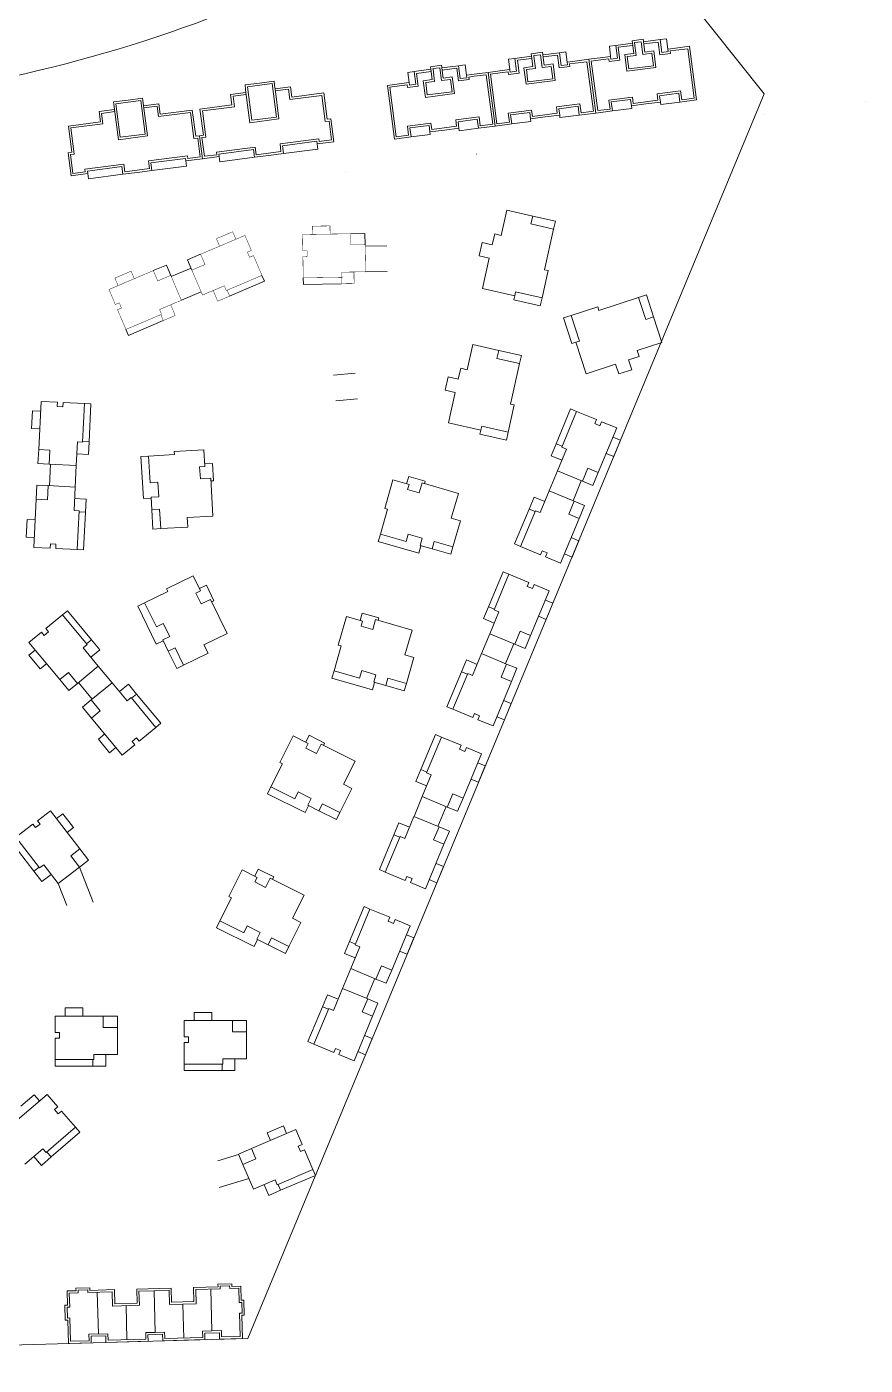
# Model space of a CAD drawing. Extents: x 110900 to 173900, y 7197 to 51694.
# Drawn here: x 122158 to 124106, y 10209 to 13322 of the extents above; entities that cross this region are included whole.
import ezdxf

# ---------------------------------------------------------------- set-up
doc = ezdxf.new("R2010")
doc.units = 0
doc.header["$LTSCALE"] = 1000
doc.header["$MEASUREMENT"] = 0
doc.layers.add('140', color=2, linetype='Continuous', lineweight=5)
doc.layers.add('DingDianTu', color=5, linetype='Continuous', lineweight=0)

# ---------------------------------------------------------------- blocks, each defined once
blk = doc.blocks.new('dafasfd')
at = {"layer": 'DingDianTu', "color": 7, "const_width": 100}
blk.add_lwpolyline([(36368038, 16363912), (36368954, 16361479), (36372042, 16362641), (36374261, 16356745), (36369114, 16354807), (36369537, 16353684), (36361113, 16350514), (36359352, 16355194), (36360288, 16355546), (36359830, 16356763), (36358894, 16356410), (36357556, 16359967)], close=True, dxfattribs=at)
for points in [[(36363546, 16362221), (36362876, 16363999), (36359039, 16362555), (36359708, 16360777)], [(36371734, 16355794), (36372686, 16353267), (36369878, 16352210), (36369350, 16353614)]]:
    blk.add_lwpolyline(points, dxfattribs=at)
at = {"layer": 'DingDianTu', "color": 7}
for points in [[(36368038, 16363912), (36371127, 16365074), (36372042, 16362641)], [(36369878, 16352210), (36361642, 16349110), (36361113, 16350514)]]:
    blk.add_lwpolyline(points, dxfattribs=at)
blk = doc.blocks.new('*E115')
at = {"layer": 'DingDianTu', "color": 7, "xscale": 0.001000002024510444, "yscale": 0.001000000163912773, "zscale": 0.001, "rotation": 339.3761177849276}
blk.add_blockref('dafasfd', (22613, -20413), dxfattribs=at)
blk = doc.blocks.new('*E114')
at = {"layer": 'DingDianTu', "color": 7, "xscale": 0.001000002024510444, "yscale": 0.001000000163912773, "zscale": 0.001, "rotation": 339.3761177849276}
blk.add_blockref('dafasfd', (22613, -20413), dxfattribs=at)
blk = doc.blocks.new('*E113')
at = {"layer": 'DingDianTu', "color": 7, "xscale": 0.001000002024510444, "yscale": 0.001000000163912773, "zscale": 0.001, "rotation": 339.3761177849276}
blk.add_blockref('dafasfd', (22613, -20413), dxfattribs=at)
blk = doc.blocks.new('*E112')
at = {"layer": 'DingDianTu', "color": 7, "xscale": 0.001000002024510444, "yscale": 0.001000000163912773, "zscale": 0.001, "rotation": 339.3761177849276}
blk.add_blockref('dafasfd', (22613, -20413), dxfattribs=at)
blk = doc.blocks.new('*E111')
at = {"layer": 'DingDianTu', "color": 7, "xscale": 0.001000002024510444, "yscale": 0.001000000163912773, "zscale": 0.001, "rotation": 339.3761177849276}
blk.add_blockref('dafasfd', (22612.58, -20413.34), dxfattribs=at)
blk = doc.blocks.new('*E110')
at = {"layer": 'DingDianTu', "color": 7, "xscale": 0.001000002024510444, "yscale": 0.001000000163912773, "zscale": 0.001, "rotation": 339.3761177849276}
blk.add_blockref('dafasfd', (22612.58, -20413.34), dxfattribs=at)
blk = doc.blocks.new('*E109')
at = {"layer": 'DingDianTu', "color": 7, "xscale": 0.001000002024510444, "yscale": 0.001000000163912773, "zscale": 0.001, "rotation": 339.3761177849276}
blk.add_blockref('dafasfd', (22612.58, -20413.34), dxfattribs=at)

msp = doc.modelspace()

# ---------------------------------------------------------------- linework, layer by layer
at = {"layer": '140', "color": 7}
for p, q in [((123871.2, 13165.6), (123381.9, 13780.3)), ((123589.7, 13292.7), (123563.9, 13289.4)), ((123590.5, 13286.8), (123589.7, 13292.7)), ((123593.6, 13263), (123589.7, 13292.7)), ((123629.2, 13291.8), (123590.5, 13286.8)), ((123644, 13293.7), (123629.2, 13291.8)), ((123633, 13262), (123629.2, 13291.8)), ((123647.1, 13269.9), (123644, 13293.7)), ((123355.7, 13262.4), (123329.9, 13259)), ((123356.4, 13256.4), (123355.7, 13262.4)), ((123359.5, 13232.6), (123355.7, 13262.4)), ((123395.1, 13261.4), (123356.4, 13256.4)), ((123410, 13263.4), (123395.1, 13261.4)), ((123399, 13231.7), (123395.1, 13261.4)), ((123413.1, 13239.6), (123410, 13263.4)), ((123511.2, 13276.5), (123526, 13278.4)), ((123514.2, 13252.7), (123511.2, 13276.5)), ((123564.7, 13283.4), (123526, 13278.4)), ((123526, 13278.4), (123529.9, 13248.7)), ((123565.3, 13278.5), (123531.6, 13274.1)), ((123531.6, 13274.1), (123535.5, 13244.3)), ((123563.9, 13289.4), (123564.7, 13283.4)), ((123564.7, 13283.4), (123567.8, 13259.6)), ((123585.4, 13287.1), (123569.5, 13285.1)), ((123569.5, 13285.1), (123569.7, 13284.1)), ((123569.7, 13284.1), (123573.4, 13255.3)), ((123589.3, 13257.4), (123585.4, 13287.1)), ((123610.1, 13260.1), (123589.3, 13257.4)), ((123624.8, 13286.2), (123591.1, 13281.8)), ((123614.4, 13265.7), (123593.6, 13263)), ((123613.8, 13231.3), (123610.1, 13260.1)), ((123619.4, 13227), (123614.4, 13265.7)), ((123628.7, 13256.4), (123624.8, 13286.2)), ((123647.9, 13263.9), (123633, 13262)), ((123665, 13272.2), (123647.1, 13269.9)), ((123647.1, 13269.9), (123647.9, 13263.9)), ((123665.6, 13267.2), (123652.7, 13265.6)), ((123652.7, 13265.6), (123653.5, 13259.6)), ((123697.7, 13276.4), (123665, 13272.2)), ((123693.4, 13270.8), (123665.6, 13267.2)), ((123708.3, 13155.8), (123693.4, 13270.8)), ((123713.9, 13151.5), (123697.7, 13276.4)), ((123121.6, 13232.1), (123095.8, 13228.7)), ((123095.8, 13228.7), (123096.6, 13222.8)), ((123122.4, 13226.1), (123121.6, 13232.1)), ((123125.5, 13202.3), (123121.6, 13232.1)), ((123161.1, 13231.1), (123122.4, 13226.1)), ((123176, 13233), (123161.1, 13231.1)), ((123164.9, 13201.4), (123161.1, 13231.1)), ((123179, 13209.2), (123176, 13233)), ((123277.1, 13246.2), (123292, 13248.1)), ((123280.2, 13222.4), (123277.1, 13246.2)), ((123330.7, 13253.1), (123292, 13248.1)), ((123292, 13248.1), (123295.8, 13218.3)), ((123331.3, 13248.1), (123297.6, 13243.8)), ((123297.6, 13243.8), (123301.4, 13214)), ((123333.7, 13229.3), (123312.9, 13226.6)), ((123329.9, 13259), (123330.7, 13253.1)), ((123330.7, 13253.1), (123333.7, 13229.3)), ((123351.4, 13256.8), (123335.5, 13254.7)), ((123335.5, 13254.7), (123335.6, 13253.7)), ((123335.6, 13253.7), (123339.3, 13225)), ((123355.2, 13227), (123351.4, 13256.8)), ((123376, 13229.7), (123355.2, 13227)), ((123390.8, 13255.8), (123357.1, 13251.5)), ((123380.4, 13235.3), (123359.5, 13232.6)), ((123379.8, 13201), (123376, 13229.7)), ((123385.4, 13196.7), (123380.4, 13235.3)), ((123394.7, 13226.1), (123390.8, 13255.8)), ((123419.5, 13229.3), (123394.7, 13226.1)), ((123413.9, 13233.6), (123399, 13231.7)), ((123430.9, 13241.9), (123413.1, 13239.6)), ((123413.1, 13239.6), (123413.9, 13233.6)), ((123431.6, 13236.9), (123418.7, 13235.3)), ((123418.7, 13235.3), (123419.5, 13229.3)), ((123463.7, 13246.1), (123430.9, 13241.9)), ((123459.3, 13240.5), (123431.6, 13236.9)), ((123474.2, 13125.5), (123459.3, 13240.5)), ((123496.4, 13250.4), (123463.7, 13246.1)), ((123479.8, 13121.2), (123463.7, 13246.1)), ((123463.7, 13246.1), (123479.8, 13121.2)), ((123497, 13245.4), (123469.3, 13241.8)), ((123469.3, 13241.8), (123484.2, 13126.8)), ((123514.2, 13252.7), (123496.4, 13250.4)), ((123509.9, 13247.1), (123497, 13245.4)), ((123510.7, 13241.1), (123509.9, 13247.1)), ((123535.5, 13244.3), (123510.7, 13241.1)), ((123515, 13246.7), (123514.2, 13252.7)), ((123529.9, 13248.7), (123515, 13246.7)), ((123567.8, 13259.6), (123547, 13256.9)), ((123547, 13256.9), (123552, 13218.2)), ((123573.4, 13255.3), (123552.6, 13252.6)), ((123552.6, 13252.6), (123556.3, 13223.8)), ((123556.3, 13223.8), (123613.8, 13231.3)), ((123653.5, 13259.6), (123628.7, 13256.4)), ((123043.1, 13215.8), (123057.9, 13217.8)), ((123046.1, 13192), (123043.1, 13215.8)), ((123096.6, 13222.8), (123057.9, 13217.8)), ((123057.9, 13217.8), (123061.8, 13188)), ((123097.3, 13217.8), (123063.5, 13213.4)), ((123063.5, 13213.4), (123067.4, 13183.7)), ((123099.7, 13199), (123078.9, 13196.3)), ((123096.6, 13222.8), (123099.7, 13199)), ((123117.3, 13226.5), (123101.4, 13224.4)), ((123101.4, 13224.4), (123101.6, 13223.4)), ((123101.6, 13223.4), (123105.3, 13194.7)), ((123121.2, 13196.7), (123117.3, 13226.5)), ((123142, 13199.4), (123121.2, 13196.7)), ((123156.8, 13225.5), (123123, 13221.2)), ((123146.3, 13205), (123125.5, 13202.3)), ((123145.7, 13170.6), (123142, 13199.4)), ((123151.3, 13166.3), (123146.3, 13205)), ((123160.6, 13195.8), (123156.8, 13225.5)), ((123185.4, 13199), (123160.6, 13195.8)), ((123179.8, 13203.3), (123164.9, 13201.4)), ((123196.9, 13211.6), (123179, 13209.2)), ((123179, 13209.2), (123179.8, 13203.3)), ((123197.5, 13206.6), (123184.6, 13204.9)), ((123184.6, 13204.9), (123185.4, 13199)), ((123229.6, 13215.8), (123196.9, 13211.6)), ((123225.3, 13210.2), (123197.5, 13206.6)), ((123240.2, 13095.2), (123225.3, 13210.2)), ((123262.3, 13220), (123229.6, 13215.8)), ((123245.8, 13090.8), (123229.6, 13215.8)), ((123229.6, 13215.8), (123245.8, 13090.8)), ((123263, 13215.1), (123235.2, 13211.5)), ((123235.2, 13211.5), (123250.1, 13096.4)), ((123280.2, 13222.4), (123262.3, 13220)), ((123275.9, 13216.8), (123263, 13215.1)), ((123276.6, 13210.8), (123275.9, 13216.8)), ((123301.4, 13214), (123276.6, 13210.8)), ((123281, 13216.4), (123280.2, 13222.4)), ((123295.8, 13218.3), (123281, 13216.4)), ((123312.9, 13226.6), (123317.9, 13187.9)), ((123339.3, 13225), (123318.5, 13222.3)), ((123318.5, 13222.3), (123322.2, 13193.5)), ((123322.2, 13193.5), (123379.8, 13201)), ((123552, 13218.2), (123619.4, 13227)), ((122667, 13168.9), (122631.3, 13164.3)), ((122698.4, 13190.8), (122664.7, 13186.5)), ((122664.7, 13186.5), (122666, 13176.1)), ((122666, 13176.1), (122667, 13168.9)), ((122667, 13168.9), (122676.1, 13098.7)), ((122699.1, 13185.9), (122670.3, 13182.2)), ((122670.3, 13182.2), (122680.4, 13104.3)), ((122698.4, 13190.8), (122732.1, 13195.2)), ((122727.8, 13189.6), (122699.1, 13185.9)), ((122737.9, 13111.8), (122727.8, 13189.6)), ((122732.1, 13195.2), (122733.5, 13184.8)), ((122733.5, 13184.8), (122734.4, 13177.7)), ((122734.4, 13177.7), (122770.1, 13182.3)), ((122743.5, 13107.4), (122734.4, 13177.7)), ((122735.1, 13172.7), (122765.8, 13176.7)), ((122765.8, 13176.7), (122768.9, 13152.6)), ((122770.1, 13182.3), (122773.2, 13158.2)), ((122773.2, 13158.2), (122847.6, 13167.8)), ((122847.6, 13167.8), (122855.5, 13106.8)), ((123028.3, 13189.7), (122995.6, 13185.5)), ((122995.6, 13185.5), (123011.8, 13060.5)), ((123028.9, 13184.8), (123001.2, 13181.2)), ((123001.2, 13181.2), (123016.1, 13066.1)), ((123046.1, 13192), (123028.3, 13189.7)), ((123041.8, 13186.4), (123028.9, 13184.8)), ((123042.6, 13180.5), (123041.8, 13186.4)), ((123067.4, 13183.7), (123042.6, 13180.5)), ((123046.9, 13186.1), (123046.1, 13192)), ((123061.8, 13188), (123046.9, 13186.1)), ((123078.9, 13196.3), (123083.9, 13157.6)), ((123105.3, 13194.7), (123084.5, 13192)), ((123084.5, 13192), (123088.2, 13163.2)), ((123088.2, 13163.2), (123145.7, 13170.6)), ((123317.9, 13187.9), (123385.4, 13196.7)), ((123622.3, 13165.8), (123676.8, 13172.9)), ((123627.9, 13161.5), (123672.5, 13167.3)), ((123672.5, 13167.3), (123675.2, 13146.5)), ((123676.8, 13172.9), (123679.5, 13152.1)), ((122393, 13151.3), (122359.3, 13146.9)), ((122359.3, 13146.9), (122360.6, 13136.5)), ((122360.6, 13136.5), (122361.5, 13129.3)), ((122393.6, 13146.3), (122364.9, 13142.6)), ((122364.9, 13142.6), (122374.9, 13064.7)), ((122393, 13151.3), (122426.7, 13155.6)), ((122422.4, 13150), (122393.6, 13146.3)), ((122432.5, 13072.2), (122422.4, 13150)), ((122426.7, 13155.6), (122428, 13145.2)), ((122428, 13145.2), (122429, 13138.1)), ((122429, 13138.1), (122464.7, 13142.7)), ((122438.1, 13067.9), (122429, 13138.1)), ((122429.6, 13133.1), (122460.3, 13137.1)), ((122460.3, 13137.1), (122463.5, 13113)), ((122464.7, 13142.7), (122467.8, 13118.6)), ((122634.4, 13140.2), (122560, 13130.5)), ((122640, 13135.9), (122565.6, 13126.2)), ((122631.3, 13164.3), (122634.4, 13140.2)), ((122667.6, 13164), (122636.9, 13160)), ((122636.9, 13160), (122640, 13135.9)), ((122671, 10271.6), (123871.2, 13165.6)), ((122768.9, 13152.6), (122843.3, 13162.2)), ((122843.3, 13162.2), (122851.2, 13101.2)), ((123083.9, 13157.6), (123151.3, 13166.3)), ((123388.2, 13135.5), (123442.8, 13142.6)), ((123390.2, 13120.6), (123388.2, 13135.5)), ((123393.8, 13131.2), (123438.5, 13137)), ((123438.5, 13137), (123441.2, 13116.2)), ((123442.8, 13142.6), (123445.5, 13121.8)), ((123510.2, 13151.3), (123564.8, 13158.4)), ((123512.9, 13130.5), (123510.2, 13151.3)), ((123515.8, 13147), (123560.5, 13152.8)), ((123518.5, 13126.2), (123515.8, 13147)), ((123560.5, 13152.8), (123562.4, 13137.9)), ((123562.4, 13137.9), (123596.1, 13142.3)), ((123563.2, 13132), (123562.4, 13137.9)), ((123564.8, 13158.4), (123566.7, 13143.5)), ((123566.7, 13143.5), (123595.5, 13147.2)), ((123595.5, 13147.2), (123624.2, 13151)), ((123596.1, 13142.3), (123629.8, 13146.6)), ((123624.2, 13151), (123622.3, 13165.8)), ((123629.8, 13146.6), (123627.9, 13161.5)), ((123630.6, 13140.7), (123629.8, 13146.6)), ((123675.2, 13146.5), (123630.6, 13140.7)), ((123675.2, 13146.5), (123713.9, 13151.5)), ((123679.5, 13152.1), (123708.3, 13155.8)), ((122361.5, 13129.3), (122325.8, 13124.7)), ((122325.8, 13124.7), (122329, 13100.6)), ((122362.2, 13124.4), (122331.4, 13120.4)), ((122331.4, 13120.4), (122334.6, 13096.3)), ((122361.5, 13129.3), (122370.6, 13059.1)), ((122463.5, 13113), (122537.9, 13122.6)), ((122467.8, 13118.6), (122542.2, 13128.2)), ((122537.9, 13122.6), (122545.8, 13061.7)), ((122542.2, 13128.2), (122550.1, 13067.3)), ((122560, 13130.5), (122567.9, 13069.6)), ((122565.6, 13126.2), (122573.5, 13065.3)), ((122676.1, 13098.7), (122743.5, 13107.4)), ((122680.4, 13104.3), (122737.9, 13111.8)), ((122855.5, 13106.8), (122864.4, 13108)), ((122864.4, 13108), (122871.4, 13054.4)), ((123154.2, 13105.2), (123208.7, 13112.3)), ((123156.1, 13090.3), (123154.2, 13105.2)), ((123159.8, 13100.9), (123204.4, 13106.7)), ((123204.4, 13106.7), (123207.1, 13085.8)), ((123208.7, 13112.3), (123211.4, 13091.4)), ((123276.2, 13121), (123330.7, 13128.1)), ((123278.9, 13100.2), (123276.2, 13121)), ((123281.8, 13116.7), (123326.4, 13122.5)), ((123284.5, 13095.9), (123281.8, 13116.7)), ((123326.4, 13122.5), (123328.3, 13107.6)), ((123328.3, 13107.6), (123362.1, 13112)), ((123329.1, 13101.6), (123328.3, 13107.6)), ((123330.7, 13128.1), (123332.7, 13113.2)), ((123332.7, 13113.2), (123361.4, 13116.9)), ((123361.4, 13116.9), (123390.2, 13120.6)), ((123362.1, 13112), (123395.8, 13116.3)), ((123395.8, 13116.3), (123393.8, 13131.2)), ((123396.5, 13110.4), (123395.8, 13116.3)), ((123441.2, 13116.2), (123396.5, 13110.4)), ((123441.2, 13116.2), (123479.8, 13121.2)), ((123445.5, 13121.8), (123474.2, 13125.5)), ((123479.8, 13121.2), (123518.5, 13126.2)), ((123484.2, 13126.8), (123512.9, 13130.5)), ((123518.5, 13126.2), (123563.2, 13132)), ((122329, 13100.6), (122254.6, 13091)), ((122254.6, 13091), (122262.5, 13030)), ((122334.6, 13096.3), (122260.2, 13086.7)), ((122260.2, 13086.7), (122268.1, 13025.7)), ((122851.2, 13101.2), (122860.1, 13102.4)), ((122860.1, 13102.4), (122865.8, 13058.8)), ((123042.1, 13090.7), (123096.7, 13097.7)), ((123044.8, 13069.8), (123042.1, 13090.7)), ((123047.7, 13086.4), (123092.4, 13092.1)), ((123050.4, 13065.5), (123047.7, 13086.4)), ((123092.4, 13092.1), (123094.3, 13077.3)), ((123094.3, 13077.3), (123128, 13081.6)), ((123095.1, 13071.3), (123094.3, 13077.3)), ((123096.7, 13097.7), (123098.6, 13082.9)), ((123098.6, 13082.9), (123127.4, 13086.6)), ((123127.4, 13086.6), (123156.1, 13090.3)), ((123128, 13081.6), (123161.7, 13086)), ((123161.7, 13086), (123159.8, 13100.9)), ((123162.5, 13080.1), (123161.7, 13086)), ((123207.1, 13085.8), (123162.5, 13080.1)), ((123207.1, 13085.8), (123245.8, 13090.8)), ((123211.4, 13091.4), (123240.2, 13095.2)), ((123245.8, 13090.8), (123284.5, 13095.9)), ((123250.1, 13096.4), (123278.9, 13100.2)), ((123284.5, 13095.9), (123329.1, 13101.6)), ((122370.6, 13059.1), (122438.1, 13067.9)), ((122374.9, 13064.7), (122432.5, 13072.2)), ((122545.8, 13061.7), (122554.7, 13062.8)), ((122550.1, 13067.3), (122559, 13068.4)), ((122554.7, 13062.8), (122560.3, 13019.2)), ((122567.9, 13069.6), (122559, 13068.4)), ((122559, 13068.4), (122565.9, 13014.9)), ((122559, 13068.4), (122565.9, 13014.9)), ((122573.5, 13065.3), (122564.6, 13064.1)), ((122564.6, 13064.1), (122570.2, 13020.5)), ((122836.2, 13061), (122746, 13049.3)), ((122746, 13049.3), (122748.3, 13031.4)), ((122831.9, 13055.4), (122751.6, 13045)), ((122751.6, 13045), (122753.9, 13027.1)), ((122832.7, 13049.4), (122831.9, 13055.4)), ((122871.4, 13054.4), (122832.7, 13049.4)), ((122834.2, 13037.5), (122832.7, 13049.4)), ((122837, 13055), (122836.2, 13061)), ((122865.8, 13058.8), (122837, 13055)), ((123011.8, 13060.5), (123050.4, 13065.5)), ((123016.1, 13066.1), (123044.8, 13069.8)), ((123050.4, 13065.5), (123095.1, 13071.3)), ((122262.5, 13030), (122253.5, 13028.8)), ((122253.5, 13028.8), (122260.5, 12975.3)), ((122268.1, 13025.7), (122259.1, 13024.5)), ((122259.1, 13024.5), (122264.8, 12980.9)), ((122530.8, 13021.4), (122440.6, 13009.7)), ((122526.5, 13015.8), (122446.2, 13005.4)), ((122527.3, 13009.8), (122526.5, 13015.8)), ((122565.9, 13014.9), (122527.3, 13009.8)), ((122531.6, 13015.4), (122530.8, 13021.4)), ((122560.3, 13019.2), (122531.6, 13015.4)), ((122565.9, 13014.9), (122604.6, 13019.9)), ((122570.2, 13020.5), (122599, 13024.2)), ((122598.2, 13030.1), (122688.5, 13041.8)), ((122599, 13024.2), (122598.2, 13030.1)), ((122603.8, 13025.8), (122684.2, 13036.2)), ((122604.6, 13019.9), (122603.8, 13025.8)), ((122604.6, 13019.9), (122606.2, 13008)), ((122606.2, 13008), (122686.5, 13018.4)), ((122684.2, 13036.2), (122686.5, 13018.4)), ((122686.5, 13018.4), (122720.2, 13022.7)), ((122688.5, 13041.8), (122690.8, 13024)), ((122690.8, 13024), (122719.6, 13027.7)), ((122748.3, 13031.4), (122719.6, 13027.7)), ((122753.9, 13027.1), (122720.2, 13022.7)), ((122753.9, 13027.1), (122834.2, 13037.5)), ((122260.5, 12975.3), (122299.2, 12980.3)), ((122264.8, 12980.9), (122293.6, 12984.6)), ((122292.8, 12990.6), (122383, 13002.3)), ((122293.6, 12984.6), (122292.8, 12990.6)), ((122298.4, 12986.2), (122378.7, 12996.7)), ((122299.2, 12980.3), (122298.4, 12986.2)), ((122299.2, 12980.3), (122300.7, 12968.4)), ((122378.7, 12996.7), (122381, 12978.8)), ((122381, 12978.8), (122414.8, 12983.2)), ((122383, 13002.3), (122385.3, 12984.4)), ((122385.3, 12984.4), (122414.1, 12988.1)), ((122442.9, 12991.9), (122414.1, 12988.1)), ((122448.5, 12987.5), (122414.8, 12983.2)), ((122440.6, 13009.7), (122442.9, 12991.9)), ((122446.2, 13005.4), (122448.5, 12987.5)), ((122448.5, 12987.5), (122528.8, 12997.9)), ((122528.8, 12997.9), (122527.3, 13009.8)), ((122300.7, 12968.4), (122381, 12978.8)), ((123272.8, 12895.2), (123259.6, 12836.7)), ((123333.2, 12881.6), (123272.8, 12895.2)), ((123329.1, 12863.1), (123333.2, 12881.6)), ((123381.8, 12851.3), (123329.1, 12863.1)), ((123385.9, 12869.8), (123333.2, 12881.6)), ((123381.8, 12851.3), (123385.9, 12869.8)), ((123245, 12840), (123239.2, 12814.6)), ((123259.6, 12836.7), (123245, 12840)), ((123360.5, 12756.6), (123381.8, 12851.3)), ((122993.9, 12812.7), (122943.9, 12811.9)), ((123215.8, 12819.9), (123208.8, 12788.7)), ((123239.2, 12814.6), (123215.8, 12819.9)), ((123208.8, 12788.7), (123232.2, 12783.4)), ((123232.2, 12783.4), (123216.4, 12713.2)), ((122539.4, 12760.5), (122493.4, 12741)), ((122994.8, 12752.7), (122944.8, 12751.9)), ((123355, 12691.2), (123369.3, 12754.6)), ((123369.3, 12754.6), (123360.5, 12756.6)), ((122562.8, 12705.3), (122516.8, 12685.8)), ((123216.4, 12713.2), (123291.6, 12696.3)), ((123291.6, 12696.3), (123293.5, 12705)), ((123293.5, 12705), (123355, 12691.2)), ((123289.4, 12686.5), (123291.6, 12696.3)), ((123350.8, 12672.7), (123289.4, 12686.5)), ((123355, 12691.2), (123350.8, 12672.7)), ((123422.5, 12650.7), (123484.3, 12670.8)), ((123484.3, 12670.8), (123487.1, 12662.3)), ((123487.1, 12662.3), (123579.3, 12692.3)), ((123579.3, 12692.3), (123597.4, 12698.2)), ((123579.3, 12692.3), (123596, 12641)), ((123597.4, 12698.2), (123614.1, 12646.9)), ((123422.5, 12650.7), (123404.4, 12644.8)), ((123404.4, 12644.8), (123423.9, 12584.9)), ((123442, 12590.8), (123422.5, 12650.7)), ((123596, 12641), (123614.1, 12646.9)), ((123614.1, 12646.9), (123633.3, 12587.9)), ((123193.8, 12582.8), (123180.6, 12524.3)), ((123254.3, 12569.2), (123193.8, 12582.8)), ((123423.9, 12584.9), (123433.4, 12588)), ((123433.4, 12588), (123442, 12590.8)), ((123457.2, 12514.8), (123433.4, 12588)), ((123633.3, 12587.9), (123576.2, 12569.3)), ((123250.1, 12550.7), (123254.3, 12569.2)), ((123302.8, 12538.9), (123250.1, 12550.7)), ((123307, 12557.4), (123254.3, 12569.2)), ((123302.8, 12538.9), (123307, 12557.4)), ((123580.9, 12555.1), (123556.1, 12547)), ((123556.1, 12547), (123563.6, 12524.2)), ((123576.2, 12569.3), (123580.9, 12555.1)), ((122920.3, 12516.1), (122870.5, 12511.6)), ((123166, 12527.6), (123160.3, 12502.2)), ((123180.6, 12524.3), (123166, 12527.6)), ((123281.5, 12444.2), (123302.8, 12538.9)), ((123525.7, 12537.1), (123457.2, 12514.8)), ((123533.1, 12514.3), (123525.7, 12537.1)), ((123563.6, 12524.2), (123533.1, 12514.3)), ((123136.9, 12507.5), (123129.8, 12476.3)), ((123160.3, 12502.2), (123136.9, 12507.5)), ((122191, 12450.6), (122185.4, 12338.8)), ((122228.9, 12448.7), (122191, 12450.6)), ((122925.7, 12456.4), (122875.9, 12451.9)), ((123129.8, 12476.3), (123153.3, 12471)), ((123153.3, 12471), (123137.5, 12400.8)), ((122168.8, 12387.6), (122170.9, 12428.6)), ((122170.9, 12428.6), (122189.8, 12427.6)), ((122228.4, 12438.7), (122228.9, 12448.7)), ((122241.4, 12438.1), (122228.4, 12438.7)), ((122241.9, 12448.1), (122241.4, 12438.1)), ((122291.9, 12445.6), (122241.9, 12448.1)), ((122287.4, 12355.7), (122291.9, 12445.6)), ((122306.8, 12444.8), (122291.9, 12445.6)), ((122302.4, 12356.9), (122306.8, 12444.8)), ((123276, 12378.8), (123290.3, 12442.2)), ((123290.3, 12442.2), (123281.5, 12444.2)), ((123387.5, 12351.8), (123421.2, 12433.1)), ((123400.6, 12344.2), (123435.1, 12427.4)), ((123421.2, 12433.1), (123435.1, 12427.4)), ((123435.1, 12427.4), (123481.3, 12408.2)), ((123137.5, 12400.8), (123212.6, 12383.9)), ((123212.6, 12383.9), (123214.6, 12392.7)), ((123214.6, 12392.7), (123276, 12378.8)), ((123481.3, 12408.2), (123477.5, 12399)), ((123477.5, 12399), (123489.5, 12394)), ((123528.4, 12388.7), (123485.5, 12285.2)), ((123489.5, 12394), (123493.3, 12403.3)), ((123493.3, 12403.3), (123528.4, 12388.7)), ((122187.8, 12386.7), (122168.8, 12387.6)), ((122302.4, 12356.9), (122287.5, 12357.7)), ((123210.4, 12374.1), (123212.6, 12383.9)), ((123271.9, 12360.3), (123210.4, 12374.1)), ((123276, 12378.8), (123271.9, 12360.3)), ((123537.1, 12360.2), (123519.6, 12367.4)), ((123521.4, 12322.3), (123537.1, 12360.2)), ((122185.4, 12338.8), (122183.7, 12305.8)), ((122185.4, 12338.8), (122211.3, 12337.5)), ((122211.3, 12337.5), (122209.7, 12304.5)), ((122272.6, 12301.3), (122275.4, 12356.3)), ((122274, 12328.3), (122300.9, 12327)), ((122275.4, 12356.3), (122287.4, 12355.7)), ((122300.9, 12327), (122302.4, 12356.9)), ((122440.6, 12323.3), (122500.5, 12326.9)), ((122500.1, 12333.9), (122569, 12338)), ((122500.5, 12326.9), (122500.1, 12333.9)), ((122569, 12338), (122571.3, 12299.1)), ((123376, 12324.1), (123387.5, 12351.8)), ((123387.5, 12351.8), (123401.4, 12346.1)), ((123390.6, 12288.8), (123411.7, 12339.7)), ((123411.7, 12339.7), (123400.6, 12344.2)), ((123503.9, 12329.6), (123521.4, 12322.3)), ((122183.7, 12305.8), (122209.7, 12304.5)), ((122209.7, 12304.5), (122272.6, 12301.3)), ((122212.7, 12304.3), (122210.2, 12254.4)), ((122272.6, 12301.3), (122270.1, 12251.4)), ((122422.7, 12322.2), (122440.6, 12323.3)), ((122428.5, 12224.4), (122422.7, 12322.2)), ((122444.3, 12261.4), (122440.6, 12323.3)), ((122571.3, 12299.1), (122559.3, 12298.4)), ((122559.3, 12298.4), (122561, 12270.4)), ((122588.9, 12306.1), (122571, 12305.1)), ((122591.3, 12266.2), (122588.9, 12306.1)), ((123401, 12313.8), (123376, 12324.1)), ((123461.5, 12295.2), (123448.8, 12264.7)), ((123485.5, 12285.2), (123461.5, 12295.2)), ((122561, 12270.4), (122585, 12271.8)), ((122585, 12271.8), (122590.2, 12184)), ((122585.3, 12265.8), (122591.3, 12266.2)), ((122989.2, 12201.6), (123008.3, 12267.9)), ((123008.3, 12267.9), (123045.8, 12257.1)), ((123045, 12276.1), (123040, 12258.8)), ((123083.4, 12265), (123045, 12276.1)), ((123081.8, 12259.2), (123083.4, 12265)), ((123390.7, 12288.8), (123371.5, 12242.6)), ((123448.8, 12264.7), (123390.6, 12288.8)), ((123446.1, 12265.8), (123426.9, 12219.7)), ((123472.9, 12254.8), (123448.8, 12264.7)), ((123485.5, 12285.2), (123472.9, 12254.8)), ((122179.6, 12222.9), (122181.2, 12255.9)), ((122181.2, 12255.9), (122207.2, 12254.6)), ((122205.5, 12221.6), (122207.2, 12254.6)), ((122207.2, 12254.6), (122270.1, 12251.4)), ((122270.1, 12251.4), (122267.4, 12196.5)), ((122462.3, 12262.5), (122444.3, 12261.4)), ((122464.3, 12228.6), (122462.3, 12262.5)), ((123045.8, 12257.1), (123042.5, 12245.6)), ((123042.5, 12245.6), (123069.4, 12237.8)), ((123069.4, 12237.8), (123076, 12260.9)), ((123076, 12260.9), (123160.6, 12236.6)), ((123160.6, 12236.6), (123144, 12178.9)), ((123371.5, 12242.6), (123350.4, 12191.8)), ((123429.7, 12218.5), (123371.5, 12242.6)), ((122174, 12111), (122179.6, 12222.9)), ((122179.6, 12222.9), (122205.5, 12221.6)), ((122268.8, 12224.4), (122295.7, 12223.1)), ((122295.7, 12223.1), (122294.2, 12193.1)), ((122446.5, 12225.5), (122428.5, 12224.4)), ((122446.4, 12227.5), (122464.3, 12228.6)), ((122448.1, 12198.5), (122446.4, 12227.5)), ((122995.9, 12199.6), (122989.2, 12201.6)), ((123336.2, 12228), (123324.7, 12200.3)), ((123361.1, 12217.7), (123336.2, 12228)), ((123417, 12188), (123429.7, 12218.5)), ((123453.7, 12208.6), (123429.7, 12218.5)), ((123441, 12178.1), (123453.7, 12208.6)), ((122158.2, 12175.9), (122156.2, 12135)), ((122177.2, 12175), (122158.2, 12175.9)), ((122267.4, 12196.5), (122279.4, 12195.9)), ((122279.4, 12195.9), (122274.9, 12106)), ((122294.2, 12193.1), (122279.3, 12193.9)), ((122294.2, 12193.1), (122289.8, 12105.2)), ((122466.1, 12199.6), (122448.1, 12198.5)), ((122450.8, 12153.6), (122448.1, 12198.5)), ((122468.8, 12154.7), (122466.1, 12199.6)), ((122590.2, 12184), (122530.3, 12180.4)), ((122530.3, 12180.4), (122531.6, 12158.4)), ((122979.4, 12142), (122995.9, 12199.6)), ((123144, 12178.9), (123165.1, 12172.8)), ((123165.1, 12172.8), (123147.7, 12112.3)), ((123324.7, 12200.3), (123291, 12119)), ((123339.3, 12196.4), (123304.9, 12113.3)), ((123324.7, 12200.3), (123338.6, 12194.6)), ((123350.4, 12191.8), (123339.3, 12196.4)), ((123398.1, 12074.6), (123441, 12178.1)), ((123441, 12178.1), (123417, 12188)), ((122468.8, 12154.7), (122450.8, 12153.6)), ((122531.6, 12158.4), (122468.8, 12154.7)), ((122974.4, 12124.7), (122979.4, 12142)), ((123038.9, 12124.8), (122979.4, 12142)), ((123043.9, 12142.1), (123038.9, 12124.8)), ((123076.6, 12132.7), (123043.9, 12142.1)), ((122156.2, 12135), (122175.1, 12134)), ((122211.9, 12109.1), (122174, 12111)), ((122212.4, 12119.1), (122211.9, 12109.1)), ((122225.4, 12118.5), (122212.4, 12119.1)), ((122224.9, 12108.5), (122225.4, 12118.5)), ((122274.9, 12106), (122224.9, 12108.5)), ((123068.6, 12097.6), (122974.4, 12124.7)), ((123073.5, 12114.9), (123068.6, 12097.6)), ((123071.6, 12115.4), (123076.6, 12132.7)), ((123099.5, 12107.4), (123071.6, 12115.4)), ((123104.5, 12124.7), (123099.5, 12107.4)), ((123147.7, 12112.3), (123104.5, 12124.7)), ((123147.7, 12112.3), (123142.7, 12095)), ((123291, 12119), (123304.9, 12113.3)), ((123304.9, 12113.3), (123351, 12094.1)), ((123422.7, 12133.7), (123440.2, 12126.5)), ((123440.2, 12126.5), (123424.5, 12088.6)), ((122289.8, 12105.2), (122274.9, 12106)), ((123142.7, 12095), (123099.5, 12107.4)), ((123351, 12094.1), (123354.9, 12103.4)), ((123354.9, 12103.4), (123366.9, 12098.4)), ((123366.9, 12098.4), (123363, 12089.2)), ((123363, 12089.2), (123398.1, 12074.6)), ((123424.5, 12088.6), (123407, 12095.9)), ((123230.5, 11973.1), (123264.2, 12054.4)), ((123243.6, 11965.5), (123278, 12048.7)), ((123264.2, 12054.4), (123278, 12048.7)), ((123278, 12048.7), (123324.2, 12029.5)), ((122482.4, 12014.6), (122544.4, 12044.8)), ((122544.4, 12044.8), (122561.5, 12009.8)), ((122575, 12023.1), (122558.8, 12015.2)), ((122592.5, 11987.1), (122575, 12023.1)), ((123324.2, 12029.5), (123320.4, 12020.3)), ((123320.4, 12020.3), (123332.4, 12015.3)), ((123332.4, 12015.3), (123336.2, 12024.5)), ((123336.2, 12024.5), (123371.3, 12010)), ((122431.5, 11982), (122485.4, 12008.3)), ((122485.4, 12008.3), (122482.4, 12014.6)), ((122561.5, 12009.8), (122550.7, 12004.5)), ((122550.7, 12004.5), (122562.9, 11979.4)), ((122562.9, 11979.4), (122584.5, 11989.9)), ((122584.5, 11989.9), (122623.1, 11910.8)), ((122587.2, 11984.5), (122592.5, 11987.1)), ((123371.3, 12010), (123328.4, 11906.5)), ((123380.1, 11981.4), (123362.5, 11988.7)), ((122240.6, 11954.3), (122202, 11922.4)), ((122252.1, 11963.8), (122240.6, 11954.3)), ((122298, 11884.9), (122240.6, 11954.3)), ((122308.2, 11896), (122252.1, 11963.8)), ((122415.3, 11974.1), (122431.5, 11982)), ((122458.2, 11886.1), (122415.3, 11974.1)), ((122458.7, 11926.3), (122431.5, 11982)), ((122937.1, 11958.4), (122932.1, 11941.1)), ((122975.6, 11947.3), (122937.1, 11958.4)), ((123219, 11945.4), (123230.5, 11973.1)), ((123230.5, 11973.1), (123244.3, 11967.4)), ((123233.6, 11910.1), (123254.7, 11960.9)), ((123254.7, 11960.9), (123243.6, 11965.5)), ((123364.4, 11943.6), (123380.1, 11981.4)), ((122202, 11922.4), (122208.4, 11914.7)), ((122474.8, 11934.2), (122458.7, 11926.3)), ((122489.7, 11903.6), (122474.8, 11934.2)), ((122881.3, 11883.9), (122900.4, 11950.2)), ((122900.4, 11950.2), (122937.9, 11939.4)), ((122937.9, 11939.4), (122934.6, 11927.9)), ((122934.6, 11927.9), (122961.5, 11920.1)), ((122961.5, 11920.1), (122968.1, 11943.2)), ((122968.1, 11943.2), (123052.7, 11918.9)), ((122973.9, 11941.5), (122975.6, 11947.3)), ((123243.9, 11935.1), (123219, 11945.4)), ((123346.8, 11950.8), (123364.4, 11943.6)), ((122192, 11914.1), (122162.8, 11889.9)), ((122198.4, 11906.4), (122192, 11914.1)), ((122208.4, 11914.7), (122198.4, 11906.4)), ((122308.2, 11896), (122296.7, 11886.5)), ((122327.4, 11872.9), (122308.2, 11896)), ((122474.4, 11893.9), (122458.2, 11886.1)), ((122473.5, 11895.7), (122489.7, 11903.6)), ((122486.3, 11869.7), (122473.5, 11895.7)), ((122623.1, 11910.8), (122569.1, 11884.5)), ((123052.7, 11918.9), (123036.1, 11861.2)), ((123233.6, 11910.1), (123214.5, 11863.9)), ((123291.8, 11886), (123233.6, 11910.1)), ((123304.4, 11916.5), (123291.8, 11886)), ((123328.4, 11906.5), (123304.4, 11916.5)), ((123328.4, 11906.5), (123315.8, 11876)), ((122162.8, 11889.9), (122234.2, 11803.6)), ((122162.8, 11860.1), (122177.4, 11872.2)), ((122188.9, 11828.5), (122162.8, 11860.1)), ((122288.7, 11877.3), (122298, 11884.9)), ((122323.8, 11834.9), (122288.7, 11877.3)), ((122306.6, 11855.7), (122327.4, 11872.9)), ((122502.4, 11877.6), (122486.3, 11869.7)), ((122506, 11829.2), (122486.3, 11869.7)), ((122522.1, 11837.1), (122502.4, 11877.6)), ((122578.8, 11864.7), (122522.1, 11837.1)), ((122569.1, 11884.5), (122578.8, 11864.7)), ((122871.5, 11824.3), (122888.1, 11882)), ((122888.1, 11882), (122881.3, 11883.9)), ((123036.1, 11861.2), (123057.2, 11855.1)), ((123214.4, 11863.9), (123193.4, 11813.1)), ((123272.6, 11839.8), (123214.4, 11863.9)), ((123289, 11887.1), (123269.9, 11840.9)), ((123315.8, 11876), (123291.8, 11886)), ((122203.6, 11840.6), (122188.9, 11828.5)), ((122275.2, 11794.8), (122323.8, 11834.9)), ((122323.8, 11834.9), (122355.7, 11796.4)), ((122522.1, 11837.1), (122506, 11829.2)), ((123057.2, 11855.1), (123039.8, 11794.6)), ((123179.1, 11849.3), (123167.7, 11821.6)), ((123204.1, 11839), (123179.1, 11849.3)), ((123260, 11809.3), (123272.6, 11839.8)), ((123296.6, 11829.8), (123272.6, 11839.8)), ((123284, 11799.3), (123296.6, 11829.8)), ((122234.2, 11803.6), (122254.2, 11820.2)), ((122234.2, 11803.6), (122255.2, 11778.2)), ((122254.2, 11820.2), (122275.2, 11794.8)), ((122866.5, 11807), (122871.5, 11824.3)), ((122960.7, 11779.9), (122866.5, 11807)), ((122931.1, 11807.2), (122871.5, 11824.3)), ((122936, 11824.5), (122931.1, 11807.2)), ((122968.7, 11815), (122936, 11824.5)), ((122965.7, 11797.2), (122960.7, 11779.9)), ((122963.7, 11797.8), (122968.7, 11815)), ((122991.6, 11789.7), (122963.7, 11797.8)), ((122996.6, 11807), (122991.6, 11789.7)), ((123039.8, 11794.6), (122996.6, 11807)), ((123167.7, 11821.6), (123133.9, 11740.3)), ((123182.3, 11817.7), (123147.8, 11734.6)), ((123167.7, 11821.6), (123181.5, 11815.9)), ((123193.4, 11813.1), (123182.3, 11817.7)), ((123241.1, 11695.9), (123284, 11799.3)), ((123284, 11799.3), (123260, 11809.3)), ((122255.2, 11778.2), (122275.2, 11794.8)), ((122277.6, 11796.7), (122309.4, 11758.1)), ((122307.1, 11756.2), (122355.7, 11796.4)), ((122355.7, 11796.4), (122390.7, 11754)), ((122372.9, 11775.6), (122393.7, 11792.8)), ((122393.7, 11792.8), (122412.8, 11769.7)), ((122412.8, 11769.7), (122401.2, 11760.1)), ((122412.8, 11769.7), (122468.9, 11701.9)), ((123034.8, 11777.3), (122991.6, 11789.7)), ((123039.8, 11794.6), (123034.8, 11777.3)), ((122287.1, 11739.7), (122307.1, 11756.2)), ((122308.1, 11714.2), (122287.1, 11739.7)), ((122328.2, 11730.8), (122307.1, 11756.2)), ((122390.7, 11754), (122400, 11761.7)), ((122400, 11761.7), (122457.4, 11692.3)), ((123133.9, 11740.3), (123147.8, 11734.6)), ((123265.6, 11755), (123283.2, 11747.7)), ((123283.2, 11747.7), (123267.5, 11709.8)), ((122308.1, 11714.2), (122328.2, 11730.8)), ((122379.5, 11627.9), (122308.1, 11714.2)), ((123147.8, 11734.6), (123194, 11715.4)), ((123194, 11715.4), (123197.8, 11724.6)), ((123197.8, 11724.6), (123209.8, 11719.7)), ((123209.8, 11719.7), (123206, 11710.4)), ((123206, 11710.4), (123241.1, 11695.9)), ((123267.5, 11709.8), (123249.9, 11717.1)), ((122338.7, 11677.3), (122324.1, 11665.1)), ((122457.4, 11692.3), (122418.8, 11660.5)), ((122468.9, 11701.9), (122457.4, 11692.3)), ((122745.5, 11611), (122776.4, 11672.7)), ((122776.4, 11672.7), (122811.3, 11655.2)), ((122813.9, 11674), (122805.9, 11657.9)), ((122849.7, 11656.1), (122813.9, 11674)), ((123073.4, 11594.4), (123107.1, 11675.7)), ((123107.1, 11675.7), (123120.9, 11669.9)), ((122324.1, 11665.1), (122350.2, 11633.6)), ((122350.2, 11633.6), (122364.9, 11645.7)), ((122408.8, 11652.2), (122379.5, 11627.9)), ((122412.5, 11668.2), (122402.4, 11659.9)), ((122402.4, 11659.9), (122408.8, 11652.2)), ((122418.8, 11660.5), (122412.5, 11668.2)), ((122811.3, 11655.2), (122805.9, 11644.5)), ((122805.9, 11644.5), (122830.9, 11632)), ((122830.9, 11632), (122841.7, 11653.4)), ((122841.7, 11653.4), (122920.3, 11614)), ((122847, 11650.7), (122849.7, 11656.1)), ((123086.5, 11586.8), (123120.9, 11669.9)), ((123120.9, 11669.9), (123167.1, 11650.8)), ((123167.1, 11650.8), (123163.3, 11641.5)), ((123163.3, 11641.5), (123175.3, 11636.6)), ((123175.3, 11636.6), (123179.1, 11645.8)), ((123179.1, 11645.8), (123214.2, 11631.2)), ((122751.7, 11607.9), (122745.5, 11611)), ((122920.3, 11614), (122893.5, 11560.4)), ((123214.2, 11631.2), (123171.3, 11527.8)), ((122724.9, 11554.2), (122751.7, 11607.9)), ((123061.9, 11566.7), (123073.4, 11594.4)), ((123073.4, 11594.4), (123087.2, 11588.6)), ((123076.5, 11531.4), (123097.6, 11582.2)), ((123097.6, 11582.2), (123086.5, 11586.8)), ((123223, 11602.7), (123205.4, 11610)), ((123207.3, 11564.9), (123223, 11602.7)), ((122716.8, 11538.1), (122724.9, 11554.2)), ((122780.3, 11526.5), (122724.9, 11554.2)), ((122913.1, 11550.5), (122884.9, 11494.2)), ((122893.5, 11560.4), (122913.1, 11550.5)), ((123086.8, 11556.3), (123061.9, 11566.7)), ((123189.7, 11572.1), (123207.3, 11564.9)), ((122804.4, 11494.2), (122716.8, 11538.1)), ((122788.4, 11542.6), (122780.3, 11526.5)), ((122818.8, 11527.3), (122788.4, 11542.6)), ((122810.7, 11511.2), (122818.8, 11527.3)), ((123076.5, 11531.4), (123057.4, 11485.2)), ((123134.7, 11507.3), (123076.5, 11531.4)), ((123147.3, 11537.7), (123134.7, 11507.3)), ((123171.3, 11527.8), (123147.3, 11537.7)), ((123171.3, 11527.8), (123158.7, 11497.3)), ((122182.3, 11475.2), (122212.4, 11498.4)), ((122212.4, 11498.4), (122280.8, 11409.7)), ((122241.5, 11491.8), (122226.4, 11480.2)), ((122266.5, 11459.3), (122241.5, 11491.8)), ((122812.5, 11510.3), (122804.4, 11494.2)), ((122836.6, 11498.3), (122810.7, 11511.2)), ((122844.7, 11514.3), (122836.6, 11498.3)), ((122876.9, 11478.1), (122836.6, 11498.3)), ((122884.9, 11494.2), (122844.7, 11514.3)), ((122884.9, 11494.2), (122876.9, 11478.1)), ((123131.9, 11508.4), (123112.8, 11462.2)), ((123158.7, 11497.3), (123134.7, 11507.3)), ((122132.4, 11436.8), (122172, 11467.3)), ((122172, 11467.3), (122178.1, 11459.4)), ((122178.1, 11459.4), (122188.4, 11467.3)), ((122188.4, 11467.3), (122182.3, 11475.2)), ((122251.5, 11447.7), (122266.5, 11459.3)), ((123022, 11470.6), (123010.6, 11442.9)), ((123047, 11460.3), (123022, 11470.6)), ((123057.3, 11485.2), (123036.3, 11434.4)), ((123115.5, 11461.1), (123057.3, 11485.2)), ((123102.9, 11430.6), (123115.5, 11461.1)), ((123139.5, 11451.1), (123115.5, 11461.1)), ((122174.3, 11357.9), (122120.5, 11427.6)), ((122187.4, 11365.5), (122132.4, 11436.8)), ((123010.6, 11442.9), (122976.8, 11361.6)), ((123025.2, 11439), (122990.7, 11355.8)), ((123010.6, 11442.9), (123024.4, 11437.1)), ((123036.3, 11434.4), (123025.2, 11439)), ((123126.9, 11420.6), (123102.9, 11430.6)), ((123126.9, 11420.6), (123139.5, 11451.1)), ((122280.8, 11409.7), (122260.2, 11393.8)), ((122260.2, 11393.8), (122280.3, 11367.7)), ((122280.8, 11409.7), (122300.9, 11383.6)), ((123084, 11317.2), (123126.9, 11420.6)), ((122174.3, 11357.9), (122186.1, 11367.1)), ((122196.9, 11372.8), (122187.4, 11365.5)), ((122230.4, 11329.2), (122196.9, 11372.8)), ((122280.3, 11367.7), (122230.4, 11329.2)), ((122279.9, 11367.4), (122312, 11285.9)), ((122300.9, 11383.6), (122280.3, 11367.7)), ((122627.1, 11299.5), (122658, 11361.2)), ((122658, 11361.2), (122692.8, 11343.7)), ((122695.5, 11362.5), (122687.5, 11346.4)), ((122731.3, 11344.6), (122695.5, 11362.5)), ((122976.8, 11361.6), (122990.7, 11355.8)), ((123108.5, 11376.3), (123126.1, 11369)), ((123126.1, 11369), (123110.4, 11331.1)), ((122192.6, 11334.1), (122174.3, 11357.9)), ((122214, 11350.6), (122192.6, 11334.1)), ((122692.8, 11343.7), (122687.4, 11333)), ((122687.4, 11333), (122712.5, 11320.4)), ((122712.5, 11320.4), (122723.2, 11341.9)), ((122723.2, 11341.9), (122801.9, 11302.5)), ((122728.6, 11339.2), (122731.3, 11344.6)), ((122990.7, 11355.8), (123036.9, 11336.7)), ((123036.9, 11336.7), (123040.7, 11345.9)), ((123040.7, 11345.9), (123052.7, 11341)), ((123052.7, 11341), (123048.9, 11331.7)), ((123048.9, 11331.7), (123084, 11317.2)), ((123110.4, 11331.1), (123092.8, 11338.4)), ((122230.4, 11329.2), (122250.7, 11277.9)), ((122633.3, 11296.4), (122627.1, 11299.5)), ((122801.9, 11302.5), (122775, 11248.9)), ((122606.4, 11242.7), (122633.3, 11296.4)), ((122907.5, 11194.4), (122941.2, 11275.7)), ((122920.6, 11186.8), (122955.1, 11270)), ((122941.2, 11275.7), (122955.1, 11270)), ((122955.1, 11270), (123001.3, 11250.8)), ((122598.4, 11226.6), (122606.4, 11242.7)), ((122661.9, 11214.9), (122606.4, 11242.7)), ((122794.7, 11239), (122766.5, 11182.7)), ((122775, 11248.9), (122794.7, 11239)), ((123001.3, 11250.8), (122997.4, 11241.6)), ((122997.4, 11241.6), (123009.4, 11236.6)), ((123009.4, 11236.6), (123013.3, 11245.8)), ((123013.3, 11245.8), (123048.4, 11231.3)), ((122686, 11182.7), (122598.4, 11226.6)), ((122669.9, 11231), (122661.9, 11214.9)), ((122700.3, 11215.8), (122669.9, 11231)), ((122692.3, 11199.7), (122700.3, 11215.8)), ((123048.4, 11231.3), (123005.5, 11127.8)), ((123057.1, 11202.7), (123039.6, 11210)), ((122694.1, 11198.8), (122686, 11182.7)), ((122718.2, 11186.7), (122692.3, 11199.7)), ((122726.3, 11202.8), (122718.2, 11186.7)), ((122758.4, 11166.6), (122718.2, 11186.7)), ((122766.5, 11182.7), (122726.3, 11202.8)), ((122766.5, 11182.7), (122758.4, 11166.6)), ((122896, 11166.7), (122907.5, 11194.4)), ((122907.5, 11194.4), (122921.4, 11188.7)), ((122910.6, 11131.4), (122931.7, 11182.2)), ((122931.7, 11182.2), (122920.6, 11186.8)), ((123041.4, 11164.9), (123057.1, 11202.7)), ((122921, 11156.4), (122896, 11166.7)), ((123023.9, 11172.1), (123041.4, 11164.9)), ((122910.6, 11131.4), (122891.5, 11085.2)), ((122968.8, 11107.3), (122910.6, 11131.4)), ((122981.5, 11137.8), (122968.8, 11107.3)), ((123005.5, 11127.8), (122981.5, 11137.8)), ((123005.5, 11127.8), (122992.8, 11097.3)), ((122891.5, 11085.2), (122870.4, 11034.4)), ((122949.7, 11061.1), (122891.5, 11085.2)), ((122966.1, 11108.4), (122946.9, 11062.2)), ((122992.8, 11097.3), (122968.8, 11107.3)), ((122856.2, 11070.6), (122844.7, 11042.9)), ((122881.1, 11060.3), (122856.2, 11070.6)), ((122937, 11030.6), (122949.7, 11061.1)), ((122973.7, 11051.1), (122949.7, 11061.1)), ((122961, 11020.6), (122973.7, 11051.1)), ((122223.5, 11020.9), (122335.5, 11020.9)), ((122223.5, 10982.9), (122223.5, 11020.9)), ((122246.5, 11039.9), (122246.5, 11020.9)), ((122287.5, 11039.9), (122246.5, 11039.9)), ((122287.5, 11020.9), (122287.5, 11039.9)), ((122335.5, 11020.9), (122368.5, 11020.9)), ((122335.5, 11020.9), (122335.5, 10994.9)), ((122368.5, 11020.9), (122368.5, 10994.9)), ((122546.3, 11029.6), (122546.3, 11010.6)), ((122587.3, 11029.6), (122546.3, 11029.6)), ((122587.3, 11010.6), (122587.3, 11029.6)), ((122844.7, 11042.9), (122811, 10961.6)), ((122859.3, 11039), (122824.8, 10955.9)), ((122844.7, 11042.9), (122858.5, 11037.2)), ((122870.4, 11034.4), (122859.3, 11039)), ((122918.1, 10917.2), (122961, 11020.6)), ((122961, 11020.6), (122937, 11030.6)), ((122335.5, 10994.9), (122368.5, 10994.9)), ((122368.5, 10994.9), (122368.5, 10931.9)), ((122523.3, 11010.6), (122635.3, 11010.6)), ((122523.3, 10972.6), (122523.3, 11010.6)), ((122635.3, 11010.6), (122668.3, 11010.6)), ((122635.3, 11010.6), (122635.3, 10984.6)), ((122668.3, 11010.6), (122668.3, 10984.6)), ((122233.5, 10982.9), (122223.5, 10982.9)), ((122223.5, 10969.9), (122233.5, 10969.9)), ((122223.5, 10919.9), (122223.5, 10969.9)), ((122233.5, 10969.9), (122233.5, 10982.9)), ((122533.3, 10972.6), (122523.3, 10972.6)), ((122523.3, 10959.6), (122533.3, 10959.6)), ((122523.3, 10909.6), (122523.3, 10959.6)), ((122533.3, 10959.6), (122533.3, 10972.6)), ((122635.3, 10984.6), (122668.3, 10984.6)), ((122668.3, 10984.6), (122668.3, 10921.6)), ((122811, 10961.6), (122824.8, 10955.9)), ((122942.7, 10976.3), (122960.2, 10969)), ((122960.2, 10969), (122944.5, 10931.1)), ((122313.5, 10931.9), (122313.5, 10919.9)), ((122368.5, 10931.9), (122313.5, 10931.9)), ((122341.5, 10931.9), (122341.5, 10904.9)), ((122824.8, 10955.9), (122871, 10936.7)), ((122871, 10936.7), (122874.9, 10946)), ((122874.9, 10946), (122886.9, 10941)), ((122886.9, 10941), (122883, 10931.7)), ((122883, 10931.7), (122918.1, 10917.2)), ((122944.5, 10931.1), (122926.9, 10938.4)), ((122223.5, 10904.9), (122223.5, 10919.9)), ((122313.5, 10919.9), (122223.5, 10919.9)), ((122311.5, 10904.9), (122223.5, 10904.9)), ((122311.5, 10904.9), (122311.5, 10919.9)), ((122341.5, 10904.9), (122311.5, 10904.9)), ((122523.3, 10894.6), (122523.3, 10909.6)), ((122613.3, 10909.6), (122523.3, 10909.6)), ((122611.3, 10894.6), (122523.3, 10894.6)), ((122611.3, 10894.6), (122611.3, 10909.6)), ((122641.3, 10894.6), (122611.3, 10894.6)), ((122613.3, 10921.6), (122613.3, 10909.6)), ((122668.3, 10921.6), (122613.3, 10921.6)), ((122641.3, 10921.6), (122641.3, 10894.6)), ((122204.9, 10838.8), (122120.2, 10765.6)), ((122144.1, 10811.4), (122175.1, 10838.2)), ((122175.1, 10838.2), (122187.5, 10823.8)), ((122229.8, 10810.1), (122204.9, 10838.8)), ((122222.2, 10803.6), (122229.8, 10810.1)), ((122230.7, 10793.7), (122222.2, 10803.6)), ((122238.3, 10800.3), (122230.7, 10793.7)), ((122271, 10762.4), (122238.3, 10800.3)), ((122202.8, 10703.6), (122271, 10762.4)), ((122214.2, 10693.5), (122280.8, 10751.1)), ((122280.8, 10751.1), (122271, 10762.4)), ((122782.5, 10757.3), (122679.5, 10713.1)), ((122716.2, 10749.5), (122753.8, 10765.6)), ((122723.7, 10732), (122716.2, 10749.5)), ((122753.8, 10765.6), (122761.3, 10748.2)), ((122797.5, 10722.3), (122782.5, 10757.3)), ((122153.4, 10676.7), (122195, 10712.7)), ((122195, 10712.7), (122202.8, 10703.6)), ((122679.5, 10713.1), (122649.2, 10700.1)), ((122679.5, 10713.1), (122689.8, 10689.2)), ((122788.3, 10718.4), (122797.5, 10722.3)), ((122793.4, 10706.5), (122788.3, 10718.4)), ((122802.6, 10710.4), (122793.4, 10706.5)), ((122822.3, 10664.5), (122802.6, 10710.4)), ((122173.8, 10694.4), (122191.5, 10673.9)), ((122191.5, 10673.9), (122214.2, 10693.5)), ((122214.2, 10693.5), (122204.4, 10704.9)), ((122601.5, 10684.2), (122649.6, 10699.1)), ((122649.2, 10700.1), (122659.5, 10676.2)), ((122689.8, 10689.2), (122659.5, 10676.2)), ((122659.5, 10676.2), (122684.3, 10618.3)), ((122739.6, 10628.9), (122822.3, 10664.5)), ((122747.4, 10616), (122828.2, 10650.7)), ((122828.2, 10650.7), (122822.3, 10664.5)), ((122605, 10622.5), (122673.4, 10643.7)), ((122684.3, 10618.3), (122734.9, 10640)), ((122709.1, 10628.9), (122719.8, 10604.1)), ((122719.8, 10604.1), (122747.4, 10616)), ((122734.9, 10640), (122739.6, 10628.9)), ((122747.4, 10616), (122741.4, 10629.7)), ((122601.9, 10397.7), (122633.9, 10398.6)), ((122602.1, 10391.7), (122601.9, 10397.7)), ((122633.9, 10398.6), (122634.1, 10392.6)), ((122251.2, 10381.8), (122272.2, 10382.4)), ((122252.1, 10348.8), (122251.2, 10381.8)), ((122256.3, 10377), (122277.3, 10377.6)), ((122257.3, 10344), (122256.3, 10377)), ((122272, 10388.4), (122304, 10389.3)), ((122272.2, 10382.4), (122272, 10388.4)), ((122277.2, 10383.6), (122299.2, 10384.2)), ((122277.3, 10377.6), (122277.2, 10383.6)), ((122299.2, 10384.2), (122299.3, 10378.2)), ((122299.3, 10378.2), (122356.3, 10379.8)), ((122304, 10389.3), (122304.2, 10383.3)), ((122304.2, 10383.3), (122361.2, 10384.9)), ((122324, 10281.8), (122321.3, 10378.8)), ((122356.3, 10379.8), (122357.2, 10346.8)), ((122361.2, 10384.9), (122362.1, 10351.9)), ((122413.1, 10386.4), (122493.1, 10388.6)), ((122414.1, 10353.4), (122413.1, 10386.4)), ((122418.3, 10381.5), (122453.3, 10382.5)), ((122419.2, 10348.5), (122418.3, 10381.5)), ((122488.3, 10383.5), (122453.3, 10382.5)), ((122456, 10285.5), (122453.3, 10382.5)), ((122456, 10285.5), (122453.3, 10382.5)), ((122456, 10285.5), (122453.3, 10382.5)), ((122456, 10285.5), (122453.3, 10382.5)), ((122489.2, 10350.5), (122488.3, 10383.5)), ((122493.1, 10388.6), (122494, 10355.6)), ((122545.1, 10390.1), (122602.1, 10391.7)), ((122546, 10357.1), (122545.1, 10390.1)), ((122607.2, 10386.8), (122550.2, 10385.2)), ((122550.2, 10385.2), (122551.2, 10352.2)), ((122587.9, 10289.2), (122585.2, 10386.2)), ((122629, 10393.4), (122607, 10392.8)), ((122607, 10392.8), (122607.2, 10386.8)), ((122629.2, 10387.4), (122629, 10393.4)), ((122650.2, 10388), (122629.2, 10387.4)), ((122634.1, 10392.6), (122655, 10393.2)), ((122651.1, 10355.1), (122650.2, 10388)), ((122655, 10393.2), (122656, 10360.2)), ((122246.1, 10348.7), (122252.1, 10348.8)), ((122247.1, 10313.7), (122246.1, 10348.7)), ((122251.3, 10343.8), (122257.3, 10344)), ((122252, 10318.8), (122251.3, 10343.8)), ((122357.2, 10346.8), (122419.2, 10348.5)), ((122362.1, 10351.9), (122414.1, 10353.4)), ((122388.2, 10347.7), (122390.4, 10268.7)), ((122388.2, 10347.7), (122390.4, 10268.7)), ((122551.2, 10352.2), (122489.2, 10350.5)), ((122494, 10355.6), (122546, 10357.1)), ((122520.2, 10351.4), (122522.4, 10272.4)), ((122520.2, 10351.4), (122522.4, 10272.4)), ((122657.1, 10355.2), (122651.1, 10355.1)), ((122656, 10360.2), (122662, 10360.4)), ((122657.8, 10330.2), (122657.1, 10355.2)), ((122662, 10360.4), (122663, 10325.4)), ((122253.1, 10313.8), (122247.1, 10313.7)), ((122258, 10319), (122252, 10318.8)), ((122254.6, 10259.9), (122253.1, 10313.8)), ((122259.5, 10265), (122258, 10319)), ((122651.8, 10330.1), (122657.8, 10330.2)), ((122653.3, 10276.1), (122651.8, 10330.1)), ((122663, 10325.4), (122657, 10325.2)), ((122657, 10325.2), (122658.5, 10271.2)), ((122346, 10282.4), (122302.1, 10281.2)), ((122302.1, 10281.2), (122302.5, 10266.2)), ((122341.2, 10277.3), (122307.2, 10276.4)), ((122307.2, 10276.4), (122307.6, 10261.4)), ((122341.6, 10262.3), (122341.2, 10277.3)), ((122346.5, 10267.5), (122346, 10282.4)), ((122456, 10285.5), (122434, 10284.9)), ((122434, 10284.9), (122434.4, 10272.4)), ((122434.4, 10272.4), (122434.4, 10269.9)), ((122473.1, 10281), (122439.1, 10280.1)), ((122439.1, 10280.1), (122439.6, 10265.1)), ((122456, 10285.5), (122478, 10286.2)), ((122473.5, 10266), (122473.1, 10281)), ((122478, 10286.2), (122478.3, 10273.7)), ((122478.3, 10273.7), (122478.4, 10271.2)), ((122478.4, 10271.2), (122566.4, 10273.6)), ((122565.9, 10288.6), (122609.9, 10289.9)), ((122566.4, 10273.6), (122565.9, 10288.6)), ((122605.1, 10284.7), (122571.1, 10283.8)), ((122571.1, 10283.8), (122571.5, 10268.8)), ((122605.5, 10269.7), (122605.1, 10284.7)), ((122609.9, 10289.9), (122610.4, 10274.9)), ((122610.4, 10274.9), (122653.3, 10276.1)), ((120450.1, 10209.1), (122671, 10271.6)), ((122307.6, 10261.4), (122254.6, 10259.9)), ((122302.5, 10266.2), (122259.5, 10265)), ((122390.6, 10263.7), (122341.6, 10262.3)), ((122434.4, 10269.9), (122346.5, 10267.5)), ((122439.6, 10265.1), (122390.6, 10263.7)), ((122571.5, 10268.8), (122473.5, 10266)), ((122658.5, 10271.2), (122605.5, 10269.7))]:
    msp.add_line(p, q, dxfattribs=at)
msp.add_ellipse((121427.8, 16396), major_axis=(3203.1, 632.6), ratio=1, start_param=4.538398, end_param=5.15903, dxfattribs=at)

# ---------------------------------------------------------------- block references
for name, p, xscale, yscale, zscale, rotation in [('*E112', (123463.7, 13246.1), 0.0100000000391815, 0.01000000000931323, 0.01, 7.382238977472571), ('*E113', (123229.6, 13215.8), 0.0100000000391815, 0.01000000000931323, 0.01, 7.382238977472571), ('*E114', (122561, 13123.1), 0.0100000000391815, 0.01000000000931323, 0.01, 7.382238977472571), ('*E115', (122255.5, 13083.5), 0.0100000000391815, 0.01000000000931323, 0.01, 7.382238977472571), ('*E109', (-503953, 182137.1), 10.00000000925442, 10.00000000931323, 10, 0.8962682715628731), ('*E111', (-522004, -66592.7), 10.00000000933613, 10.00000000931323, 10, 23.0286633602845)]:
    msp.add_blockref(name, p, dxfattribs=dict(at, xscale=xscale, yscale=yscale, zscale=zscale, rotation=rotation))
at = {"layer": '140', "color": 7, "extrusion": (0, 0, -1), "xscale": 10.00000000933613, "yscale": 10.00000000931323, "zscale": -10, "rotation": 336.9713366397155}
msp.add_blockref('*E110', (-626906.8, 421760.8), dxfattribs=at)

doc.saveas('drawing.dxf')
